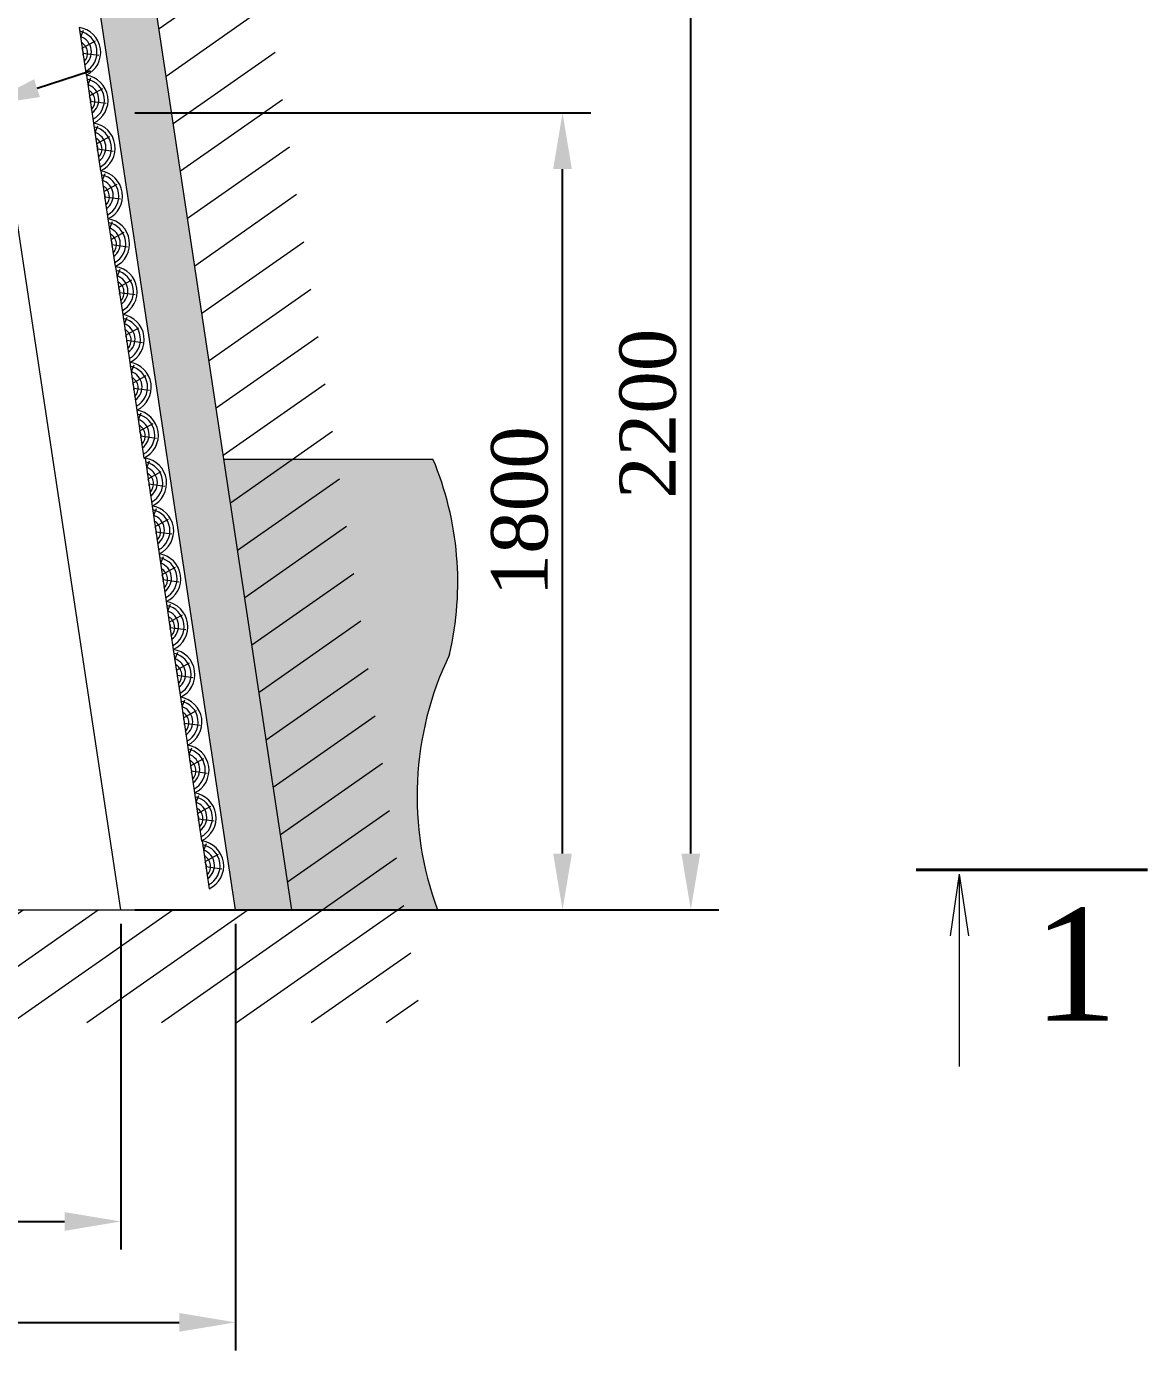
# Model space of a CAD drawing. Header units: millimetres. Extents: x -46762 to 217101, y -107409 to 31524.
# Drawn here: x 172678 to 175166, y -94719 to -91781 of the extents above; entities that cross this region are included whole.
import ezdxf

# ---------------------------------------------------------------- set-up
doc = ezdxf.new("R2010")
doc.units = ezdxf.units.MM
doc.styles.get("Standard").update_dxf_attribs({"font": 'TIMES.TTF'})
doc.dimstyles.new('ISO-25', dxfattribs={"dimscale": 50, "dimtxt": 2.5, "dimasz": 2.5, "dimexe": 1.25, "dimexo": 0.625, "dimtad": 1, "dimdec": 0, "dimtxsty": 'Standard', "dimcen": 2.5, "dimadec": 0, "dimazin": 0, "dimtfac": 1, "dimtdec": 0, "dimtmove": 0, "dimatfit": 3, "dimfxl": 1, "dimarcsym": 0})

# ---------------------------------------------------------------- blocks, each defined once
blk = doc.blocks.new('*D424')
at = {"color": 0, "lineweight": -2}
for p, q in [((172918.3598906669, -91972.41887507145), (173929.9007806171, -91972.41887507145)), ((173867.4007806171, -93616.16887507145), (173867.4007806171, -92097.41887507145)), ((172918.3598906669, -93741.16887507145), (173929.9007806171, -93741.16887507145))]:
    blk.add_line(p, q, dxfattribs=at)
at = {"color": 0, "lineweight": 0}
for points in [[(173846.5674472838, -92097.41887507145), (173888.2341139505, -92097.41887507145), (173867.4007806171, -91972.41887507145)], [(173846.5674472838, -93616.16887507145), (173888.2341139505, -93616.16887507145), (173867.4007806171, -93741.16887507145)]]:
    blk.add_solid(points, dxfattribs=at)
at = {"layer": 'Defpoints', "color": 0, "lineweight": 0}
for p in [(172887.1098906669, -91972.41887507145), (173867.4007806171, -91972.41887507145), (172887.1098906669, -93741.16887507145)]:
    blk.add_point(p, dxfattribs=at)
at = {"color": 0, "lineweight": 0, "insert": (173772.5693098168, -92856.79387507142), "char_height": 125, "attachment_point": 5, "rotation": 90}
blk.add_mtext('1800', dxfattribs=at)
blk = doc.blocks.new('*D434')
at = {"color": 0, "lineweight": -2}
for p, q in [((168686.9805827184, -93772.41887507145), (168686.9805827184, -94494.99408278422)), ((172887.1098906669, -93772.41887507145), (172887.1098906669, -94494.99408278422)), ((168811.9805827184, -94432.49408278422), (172762.1098906669, -94432.49408278422))]:
    blk.add_line(p, q, dxfattribs=at)
at = {"color": 0, "lineweight": 0}
for points in [[(168811.9805827184, -94411.6607494509), (168811.9805827184, -94453.32741611755), (168686.9805827184, -94432.49408278422)], [(172762.1098906669, -94411.6607494509), (172762.1098906669, -94453.32741611755), (172887.1098906669, -94432.49408278422)]]:
    blk.add_solid(points, dxfattribs=at)
at = {"layer": 'Defpoints', "color": 0, "lineweight": 0}
for p in [(168686.9805827184, -93741.16887507145), (172887.1098906669, -93741.16887507145), (172887.1098906669, -94432.49408278422)]:
    blk.add_point(p, dxfattribs=at)
at = {"color": 0, "lineweight": 0, "insert": (170787.0452366926, -94337.66261198393), "char_height": 125, "attachment_point": 5}
blk.add_mtext('4200', dxfattribs=at)
blk = doc.blocks.new('*D435')
at = {"color": 0, "lineweight": -2}
for p, q in [((168484.7208004407, -93772.41887507145), (168484.7208004407, -94718.85715123272)), ((173141.5995910089, -93772.41887507145), (173141.5995910089, -94718.85715123272)), ((168609.7208004407, -94656.35715123272), (173016.5995910089, -94656.35715123272))]:
    blk.add_line(p, q, dxfattribs=at)
at = {"color": 0, "lineweight": 0}
for points in [[(168609.7208004407, -94635.52381789939), (168609.7208004407, -94677.19048456605), (168484.7208004407, -94656.35715123272)], [(173016.5995910089, -94635.52381789939), (173016.5995910089, -94677.19048456605), (173141.5995910089, -94656.35715123272)]]:
    blk.add_solid(points, dxfattribs=at)
at = {"layer": 'Defpoints', "color": 0, "lineweight": 0}
for p in [(168484.7208004407, -93741.16887507145), (173141.5995910089, -93741.16887507145), (173141.5995910089, -94656.35715123272)]:
    blk.add_point(p, dxfattribs=at)
at = {"color": 0, "lineweight": 0, "insert": (170813.1601957248, -94561.52568043243), "char_height": 125, "attachment_point": 5}
blk.add_mtext('4600', dxfattribs=at)
blk = doc.blocks.new('*D439')
at = {"color": 0, "lineweight": -2}
for p, q in [((172701.0446993871, -91917.91881516529), (172819.8916803367, -91879.18388107247)), ((172582.1977184376, -91956.65374925813), (172201.887379399, -92080.6055383552)), ((171527.3215124016, -92300.46189642712), (172083.0403984494, -92119.34047244804))]:
    blk.add_line(p, q, dxfattribs=at)
at = {"color": 0, "lineweight": 0}
for points in [[(172694.5888770383, -91898.11098500702), (172707.5005217359, -91937.72664532356), (172582.1977184376, -91956.65374925813)], [(172076.5845761006, -92099.53264228976), (172089.4962207982, -92139.1483026063), (172201.887379399, -92080.6055383552)]]:
    blk.add_solid(points, dxfattribs=at)
at = {"layer": 'Defpoints', "color": 0, "lineweight": 0}
for p in [(172582.1977184376, -91956.65374925813), (172201.887379399, -92080.6055383552)]:
    blk.add_point(p, dxfattribs=at)
at = {"color": 0, "lineweight": 0, "insert": (171715.8684503777, -92137.56282497983), "char_height": 125, "attachment_point": 5, "rotation": 18.051967111233605}
blk.add_mtext('∅400', dxfattribs=at)
blk = doc.blocks.new('*D476')
at = {"color": 0, "lineweight": -2, "ltscale": 10}
for p, q in [((172856.8758147121, -91539.59795435128), (174214.5748130482, -91539.59795435128)), ((174152.0748130482, -93616.16887507145), (174152.0748130482, -91664.59795435128)), ((173172.8495910089, -93741.16887507145), (174214.5748130482, -93741.16887507145))]:
    blk.add_line(p, q, dxfattribs=at)
at = {"color": 0, "lineweight": 0, "ltscale": 10}
for points in [[(174131.2414797149, -91664.59795435128), (174172.9081463816, -91664.59795435128), (174152.0748130482, -91539.59795435128)], [(174131.2414797149, -93616.16887507145), (174172.9081463816, -93616.16887507145), (174152.0748130482, -93741.16887507145)]]:
    blk.add_solid(points, dxfattribs=at)
at = {"layer": 'Defpoints', "color": 0, "lineweight": 0, "ltscale": 10}
for p in [(172825.6258147121, -91539.59795435128), (174152.0748130482, -91539.59795435128), (173141.5995910089, -93741.16887507145)]:
    blk.add_point(p, dxfattribs=at)
at = {"color": 0, "lineweight": 0, "ltscale": 10, "insert": (174057.243342248, -92640.38341471134), "char_height": 125, "attachment_point": 5, "rotation": 90}
blk.add_mtext('2200', dxfattribs=at)

msp = doc.modelspace()

# ---------------------------------------------------------------- hatches: boundary and pattern name
at = {"lineweight": 0}
h = msp.add_hatch(dxfattribs=at)
h.set_pattern_fill('LINE', scale=30, angle=35, style=0)
h.set_pattern_definition([(35, (703.7426278518979, -20084.27781971137), (-54.63315556243714, 78.02423221852646), [])])
h.paths.add_polyline_path([(168307.2180471512, -93741.16887507145), (173266.5995910089, -93741.16887507145), (172964.1833387152, -91735.08763575893), (172940.2230733203, -91389.59795435128), (168609.6342994449, -91389.59795435127), (168609.6342994449, -91735.08763575893)], flags=16)
h.paths.add_polyline_path([(168019.5306087804, -93991.16887507147), (173554.2870293797, -93991.16887507145), (173214.1833387152, -91735.08763575893), (173172.8851710006, -91139.59795435128), (168359.6342994449, -91139.59795435128), (168359.6342994449, -91735.08763575893)])
at = {"lineweight": 15}
h = msp.add_hatch(dxfattribs=at)
h.set_pattern_fill('GRAVEL', scale=10, style=0)
h.set_pattern_definition([(228.0128, (886.622627851897, -19830.27781971137), (-2032.001726589601, -2286.002808951258), [34.1721, -3383.05]), (184.9697, (863.7626278518983, -19855.67781971137), (3048.004930617913, 253.9982075387458), [58.6405, -5805.4]), (132.5104, (805.3426278518982, -19860.75781971137), (2539.998151833169, -2794.002729246041), [41.34819999999999, -4093.47]), (267.2737, (706.2826278518987, -19924.25781971137), (253.9988970828173, 5079.998365336643), [53.40049999999999, -5286.639999999999]), (292.8337, (703.7426278518979, -19977.59781971137), (-1270.003605550191, 3048.001733005111), [52.3634, -5183.98]), (357.2737, (724.0626278518976, -20025.85781971137), (-5079.998365336643, 253.9988970828175), [53.40049999999999, -5286.639999999999]), (37.6942, (777.4026278518977, -20028.39781971136), (-3302.002086123993, -2539.997735698489), [70.61939999999998, -6991.310000000001]), (72.2553, (833.2826278518987, -19985.21781971136), (1778.00355654672, 5588.00162060364), [66.672, -6600.53]), (121.4296, (853.6026278518984, -19921.71781971136), (-2032.000523526448, 3301.996115997269), [53.5813, -5304.55]), (175.2364, (825.6626278518979, -19875.99781971137), (2793.997805305446, -253.9976162721156), [61.17129999999997, -2997.389999999999]), (222.3974, (764.702627851897, -19870.91781971137), (-3048.000091723971, -2793.996365063697), [79.1078, -7831.68]), (138.8141, (957.7426278518979, -19926.79781971137), (-1777.998867422474, 1523.997655712401), [27.0005, -2673.06]), (171.4692, (937.4226278518981, -19909.01781971137), (3301.99495955914, -508.0012800045699), [51.36819999999997, -5085.459999999996]), (225, (886.622627851897, -19901.39781971136), (-5.329070518200751e-14, -253.9998268700197), [35.9209, -323.289]), (203.1986, (868.8426278518982, -19870.91781971137), (1270.004282559083, 508.0022274306265), [19.3441, -1915.06]), (291.8014, (851.0626278518976, -19878.53781971136), (-254.0001781894509, 762.0004908731864), [27.3566, -1340.48]), (30.9638, (861.2226278518974, -19903.93781971137), (761.9991954808227, 508.0003958660552), [44.43199999999997, -1436.629999999999]), (161.5651, (899.3226278518978, -19881.07781971137), (508.0002318180981, -253.9996222465077), [32.1287, -771.0899999999999]), (16.38950000000001, (703.7426278518979, -19878.53781971136), (2540.001401396935, 761.9984149967804), [45.00880000000001, -4455.88]), (70.3462, (746.9226278518981, -19865.83781971137), (-1015.997168867651, -2793.9960488545), [37.7599, -3738.219999999999]), (293.1986, (899.3226278518978, -19830.27781971137), (-508.0022274306264, 1270.004282559083), [38.688, -1895.72]), (343.6105, (914.5626278518976, -19865.83781971137), (-2540.001401396935, 761.9984149967811), [45.00879999999998, -4455.879999999996]), (339.444, (703.7426278518979, -20036.01781971137), (-1270.001576425591, 507.9993836050138), [43.4035, -2126.77]), (294.7751, (744.3826278518973, -20051.25781971137), (-1269.997040362684, 2793.998702615667), [36.36719999999997, -3600.359999999998]), (66.80140000000002, (901.8626278518987, -20084.27781971137), (508.0022274306268, 1270.004282559083), [38.688, -1895.72]), (17.35400000000001, (917.1026278518984, -20048.71781971136), (-3302.000178185996, -1015.998467560563), [42.57829999999999, -4215.239999999999]), (69.444, (777.4026278518977, -20084.27781971137), (-507.9993836050144, -1270.001576425591), [21.7018, -2148.48]), (101.3098999999999, (886.622627851897, -20084.27781971137), (-253.9987462887348, 1015.996746090262), [12.9515, -1282.2]), (165.9638, (884.082627851898, -20071.57781971137), (762.0005354697173, -253.9995604123641), [52.3634, -994.905]), (186.0090000000001, (833.2826278518987, -20058.87781971136), (2539.996254442795, 253.9994068547858), [48.5267, -4804.139999999999]), (303.6901, (861.2226278518974, -19926.79781971137), (-254.0000871307233, 507.999509923184), [36.6324, -879.178]), (353.1572, (881.5426278518971, -19957.27781971137), (4318.001785664343, -508.002275165484), [63.95569999999999, -6331.599999999999]), (60.94540000000001, (945.0426278518971, -19964.89781971136), (-1015.997636582909, -1777.995761083413), [26.1508, -2588.94]), (90, (957.7426278518979, -19942.03781971136), (-254, 254), [15.24, -238.76]), (120.2564, (828.202627851897, -20051.25781971137), (1015.997846683611, -1777.999103247756), [35.2867, -3493.39]), (48.01279999999999, (810.4226278518981, -20020.77781971137), (2032.001726589601, 2286.002808951258), [68.3443, -3348.88]), (0, (856.1426278518975, -19969.97781971137), (254, 254), [66.04, -187.96]), (325.3048, (922.1826278518984, -19969.97781971137), (-2539.995599095369, 1778.000169048476), [40.161, -3975.93]), (254.0546, (955.202627851897, -19992.83781971137), (-254.0006479701474, -1016.002420320363), [36.9829, -1812.17]), (207.646, (945.0426278518971, -20028.39781971136), (-4825.998304902272, -2540.001597472339), [60.2145, -5961.25]), (175.4261, (891.702627851897, -20056.33781971137), (-3302.000760474751, 253.9987711219462), [63.70289999999997, -6306.579999999996]), (175.4261, (891.702627851897, -20056.33781971137), (-3302.000760474751, 253.9987711219462), [63.70289999999997, -6306.579999999996])])
h.paths.add_polyline_path([(168734.6342994449, -91539.59795435128), (172825.6258147121, -91539.59795435128), (172839.1833387152, -91735.08763575893), (173141.5995910089, -93741.16887507145), (173266.5995910089, -93741.16887507145), (172964.1833387152, -91735.08763575893), (172940.2230733203, -91389.59795435128), (168609.6342994449, -91389.59795435127), (168609.6342994449, -91735.08763575893), (168307.2180471512, -93741.16887507145), (168432.2180471512, -93741.16887507145), (168734.6342994449, -91735.08763575893)])
at = {"lineweight": 0}
h = msp.add_hatch(color=9, dxfattribs=at)
edge = h.paths.add_edge_path()
edge.add_line((168307.2180471512, -93741.16887507145), (168457.9678006344, -92741.16887507148))
edge.add_line((168457.9678006344, -92741.16887507148), (167937.0751341391, -92741.16887507147))
edge.add_arc((168912.1276260282, -92980.7109976692), 1004.045711328779, 166.1974363859016, 201.384241872578)
edge.add_arc((166876.8769205376, -93457.31782469846), 1105.86302338139, -14.873055604448211, 5.735248091928327, ccw=False)
edge.add_line((167945.6900977039, -93741.16887507145), (168307.2180471512, -93741.16887507145))
edge = h.paths.add_edge_path()
edge.add_line((173115.8498375257, -92741.16887507147), (173266.5995910089, -93741.16887507145))
edge.add_line((173266.5995910089, -93741.16887507145), (173589.8628975623, -93741.16887507145))
edge.add_arc((174266.6921872666, -93489.219077888), 722.2025946384322, 154.1696667783989, 200.4177897091878, ccw=False)
edge.add_arc((172927.5863737802, -93014.7591508307), 707.3446288884816, 346.9440633995552, 382.7545985838807)
edge.add_line((173579.8783214749, -92741.16887507147), (173115.8498375257, -92741.16887507147))

# ---------------------------------------------------------------- linework, layer by layer
at = {"color": 7, "lineweight": 15}
for p, q in [((172887.1098906669, -93741.16887507145), (172585.6103837004, -91741.16887507145)), ((172794.5245901332, -91783.21849370253), (172810.2065820592, -91889.33771484076)), ((172810.8510920227, -91889.42793696589), (172826.5330839486, -91995.54715810415)), ((172826.5330839419, -91995.54715805578), (172842.2150758679, -92101.66637919401)), ((172842.8595858314, -92101.75660131915), (172858.5415777573, -92207.8758224574)), ((172858.5415777506, -92207.87582240904), (172874.2235696766, -92313.99504354727)), ((172875.5114194848, -92314.16772581774), (172891.1934114108, -92420.28694695597)), ((172891.1934114041, -92420.28694690748), (172906.87540333, -92526.40616804572)), ((172906.8754033322, -92526.40616804577), (172922.5573952582, -92632.52538918401)), ((172922.5573952515, -92632.52538913564), (172938.2393871774, -92738.64461027388)), ((172940.8104517158, -92738.95922799352), (172956.4924436417, -92845.07844913176)), ((173115.8498375257, -92741.16887507147), (173579.8783214749, -92741.16887507147)), ((172956.492443635, -92845.0784490835), (172972.174435561, -92951.19767022175)), ((172972.1744355635, -92951.19767022102), (172987.8564274896, -93057.31689135917)), ((172987.8564274828, -93057.31689131103), (173003.5384194088, -93163.43611244914)), ((173003.5384194108, -93163.43611244803), (173019.2204113369, -93269.55533358616)), ((173019.2204113301, -93269.55533353791), (173034.9024032561, -93375.67455467604)), ((173034.902403258, -93375.67455467505), (173050.5843951841, -93481.79377581316)), ((173050.5843951773, -93481.79377576492), (173066.2663871034, -93587.91299690303)), ((173067.5542369105, -93588.08567917207), (173083.2362288365, -93694.20490031019)), ((167945.6900977039, -93741.16887507145), (173589.8628975623, -93741.16887507145))]:
    msp.add_line(p, q, dxfattribs=at)
at = {"color": 7, "lineweight": 0}
for p, q in [((173141.5995910089, -93741.16887507145), (172839.1833387152, -91735.08763575893)), ((173266.5995910089, -93741.16887507147), (172964.1833387152, -91735.08763575893))]:
    msp.add_line(p, q, dxfattribs=at)
at = {"lineweight": 40}
msp.add_line((175165.7448772574, -93652.44102008373), (174652.1511527251, -93652.44102008373), dxfattribs=at)
at = {"lineweight": 20}
for q in [(174727.4097382432, -93798.47304983129), (174747.7342062875, -94088.68964023131), (174768.0586743319, -93798.47304983129)]:
    msp.add_line((174747.7342062875, -93662.17276728456), q, dxfattribs=at)
at = {"color": 7, "lineweight": 15}
for points in [[(172803.5593130568, -91789.70134233039), (172797.6756131682, -91804.54130217308)], [(172801.2937365681, -91829.02495444004), (172830.691208498, -91812.59201593132)], [(172802.9694060099, -91840.36412212315), (172838.1854322363, -91845.11015005247)], [(172819.8858149463, -91895.91078559376), (172814.0021150577, -91910.75074543644)], [(172817.6202384576, -91935.23439770342), (172847.0177103874, -91918.8014591947)], [(172819.2959078994, -91946.57356538653), (172854.5119341258, -91951.31959331584)], [(172835.5678068656, -92002.03000668364), (172829.6841069769, -92016.86996652633)], [(172833.3022303768, -92041.3536187933), (172862.6997023067, -92024.92068028459)], [(172834.9778998186, -92052.69278647641), (172870.193926045, -92057.4388144057)], [(172851.894308755, -92108.23944994701), (172846.0106088664, -92123.0794097897)], [(172849.6287322662, -92147.56306205668), (172879.0262041961, -92131.13012354795)], [(172851.3044017081, -92158.90222973978), (172886.5204279345, -92163.64825766909)], [(172867.5763006742, -92214.35867103688), (172861.6926007856, -92229.19863087959)], [(172865.3107241855, -92253.68228314655), (172894.7081961154, -92237.24934463784)], [(172866.9863936273, -92265.02145082965), (172902.2024198537, -92269.76747875896)], [(172884.5461424084, -92320.6505744456), (172878.6624425198, -92335.49053428827)], [(172882.2805659197, -92359.97418655525), (172911.6780378496, -92343.54124804653)], [(172883.9562353615, -92371.31335423836), (172919.1722615879, -92376.05938216766)], [(172900.2281343277, -92426.76979553534), (172894.344434439, -92441.60975537803)], [(172897.9625578389, -92466.093407645), (172927.3600297688, -92449.66046913629)], [(172899.6382272808, -92477.43257532812), (172934.8542535071, -92482.17860325742)], [(172915.9101262558, -92532.88901667364), (172910.0264263672, -92547.72897651632)], [(172913.6445497671, -92572.2126287833), (172943.042021697, -92555.77969027458)], [(172915.3202192089, -92583.5517964664), (172950.5362454353, -92588.29782439572)], [(172931.5921181751, -92639.0082377635), (172925.7084182865, -92653.84819760619)], [(172929.3265416863, -92678.33184987317), (172958.7240136162, -92661.89891136445)], [(172931.0022111282, -92689.67101755628), (172966.2182373546, -92694.41704548558)], [(172949.8451746394, -92745.44207662139), (172943.9614747508, -92760.28203646406)], [(172947.5795981507, -92784.76568873104), (172976.9770700805, -92768.33275022233)], [(172949.2552675925, -92796.10485641415), (172984.4712938189, -92800.85088434347)], [(172965.5271665586, -92851.56129771136), (172959.64346667, -92866.40125755405)], [(172963.2615900699, -92890.88490982103), (172992.6590619998, -92874.45197131232)], [(172964.9372595117, -92902.22407750414), (173000.1532857381, -92906.97010543344)], [(172981.2091584872, -92957.6805188489), (172975.3254585986, -92972.52047869157)], [(172978.9435819984, -92997.00413095856), (173008.3410539284, -92980.57119244983)], [(172980.6192514403, -93008.34329864166), (173015.8352776669, -93013.08932657086)], [(172996.8911504065, -93063.79973993888), (172991.0074505179, -93078.63969978158)], [(172994.6255739176, -93103.12335204855), (173024.0230458476, -93086.69041353984)], [(172996.3012433596, -93114.46251973165), (173031.5172695861, -93119.20854766083)], [(173012.5731423345, -93169.9189610759), (173006.6894424459, -93184.75892091858)], [(173010.3075658457, -93209.24257318556), (173039.7050377757, -93192.80963467684)], [(173011.9832352876, -93220.58174086867), (173047.1992615141, -93225.32776879784)], [(173028.2551342538, -93276.03818216576), (173022.3714343651, -93290.87814200846)], [(173025.9895577649, -93315.36179427544), (173055.3870296949, -93298.9288557667)], [(173027.6652272069, -93326.70096195853), (173062.8812534334, -93331.44698988773)], [(173043.9371261818, -93382.15740330289), (173038.0534262932, -93396.99736314558)], [(173041.671549693, -93421.48101541256), (173071.0690216229, -93405.04807690384)], [(173043.3472191349, -93432.82018309567), (173078.5632453614, -93437.56621102485)], [(173059.6191181011, -93488.27662439278), (173053.7354182124, -93503.11658423547)], [(173057.3535416122, -93527.60023650245), (173086.7510135422, -93511.16729799371)], [(173059.0292110541, -93538.93940418554), (173094.2452372806, -93543.68543211473)], [(173076.5889598342, -93594.56852779987), (173070.7052599456, -93609.4084876425)], [(173074.3233833454, -93633.89213990948), (173103.7208552754, -93617.45920140081)], [(173075.9990527872, -93645.23130759258), (173111.2150790137, -93649.97733552182)]]:
    msp.add_lwpolyline(points, dxfattribs=at)
for centre, radius, start, end in [((172786.4389692127, -91838.63169370338), 55.99999999999836, 295.1140617393293, 81.69826947945634), ((172786.4389692127, -91838.63169370338), 47.72269826981798, 298.1220886284775, 78.69024259040671), ((172785.9891412948, -91837.58009393048), 35.90610716506384, 305.5671258945206, 71.24520532416554), ((172786.3781600875, -91840.2125638035), 27.04033853355134, 315.7187178036095, 61.09361341540224), ((172786.7519613256, -91839.70918729951), 17.28816356719421, 345.6931182736769, 31.11921294527599), ((172802.7654711021, -91944.84113696676), 55.99999999999836, 295.1140617393293, 81.69826947945634), ((172802.7654711021, -91944.84113696676), 47.72269826981798, 298.1220886284775, 78.69024259040671), ((172802.3156431842, -91943.78953719385), 35.90610716506384, 305.5671258945206, 71.24520532416554), ((172802.704661977, -91946.4220070669), 27.04033853355134, 315.7187178036095, 61.09361341540224), ((172803.078463215, -91945.9186305629), 17.28816356719421, 345.6931182736769, 31.11921294527599), ((172818.4474630214, -92050.96035805663), 55.99999999999836, 295.1140617393293, 81.69826947945634), ((172818.4474630214, -92050.96035805663), 47.72269826981798, 298.1220886284775, 78.69024259040671), ((172817.9976351035, -92049.90875828372), 35.90610716506384, 305.5671258945206, 71.24520532416554), ((172818.3866538962, -92052.54122815677), 27.04033853355134, 315.7187178036095, 61.09361341540224), ((172818.7604551343, -92052.03785165277), 17.28816356719421, 345.6931182736769, 31.11921294527599), ((172834.7739649108, -92157.16980132002), 55.99999999999836, 295.1140617393293, 81.69826947945634), ((172834.7739649108, -92157.16980132002), 47.72269826981798, 298.1220886284775, 78.69024259040671), ((172834.3241369929, -92156.1182015471), 35.90610716506384, 305.5671258945206, 71.24520532416554), ((172834.7131557857, -92158.75067142014), 27.04033853355134, 315.7187178036095, 61.09361341540224), ((172835.0869570237, -92158.24729491613), 17.28816356719421, 345.6931182736769, 31.11921294527599), ((172850.4559568301, -92263.2890224099), 55.99999999999836, 295.1140617393293, 81.69826947945634), ((172850.4559568301, -92263.2890224099), 47.72269826981798, 298.1220886284775, 78.69024259040671), ((172850.0061289122, -92262.23742263699), 35.90610716506384, 305.5671258945206, 71.24520532416554), ((172850.3951477049, -92264.86989251002), 27.04033853355134, 315.7187178036095, 61.09361341540224), ((172850.768948943, -92264.36651600602), 17.28816356719421, 345.6931182736769, 31.11921294527599), ((172867.4257985642, -92369.58092581858), 55.99999999999836, 295.1140617393293, 81.69826947945634), ((172867.4257985642, -92369.58092581858), 47.72269826981798, 298.1220886284775, 78.69024259040671), ((172866.9759706463, -92368.52932604567), 35.90610716506384, 305.5671258945206, 71.24520532416554), ((172867.3649894391, -92371.16179591871), 27.04033853355134, 315.7187178036095, 61.09361341540224), ((172867.7387906772, -92370.65841941471), 17.28816356719421, 345.6931182736769, 31.11921294527599), ((172883.1077904835, -92475.70014690835), 55.99999999999836, 295.1140617393293, 81.69826947945634), ((172883.1077904835, -92475.70014690835), 47.72269826981798, 298.1220886284775, 78.69024259040671), ((172882.6579625656, -92474.64854713542), 35.90610716506384, 305.5671258945206, 71.24520532416554), ((172883.0469813584, -92477.28101700847), 27.04033853355134, 315.7187178036095, 61.09361341540224), ((172883.4207825964, -92476.77764050447), 17.28816356719421, 345.6931182736769, 31.11921294527599), ((172898.7897824117, -92581.81936804664), 55.99999999999836, 295.1140617393293, 81.69826947945634), ((172898.7897824117, -92581.81936804664), 47.72269826981798, 298.1220886284775, 78.69024259040671), ((172898.3399544937, -92580.76776827371), 35.90610716506384, 305.5671258945206, 71.24520532416554), ((172898.7289732865, -92583.40023814676), 27.04033853355134, 315.7187178036095, 61.09361341540224), ((172899.1027745246, -92582.89686164276), 17.28816356719421, 345.6931182736769, 31.11921294527599), ((172914.4717743309, -92687.93858913651), 55.99999999999836, 295.1140617393293, 81.69826947945634), ((172914.4717743309, -92687.93858913651), 47.72269826981798, 298.1220886284775, 78.69024259040671), ((172914.021946413, -92686.88698936359), 35.90610716506384, 305.5671258945206, 71.24520532416554), ((172914.4109652058, -92689.51945923663), 27.04033853355134, 315.7187178036095, 61.09361341540224), ((172914.7847664439, -92689.01608273263), 17.28816356719421, 345.6931182736769, 31.11921294527599), ((172932.7248307952, -92794.37242799439), 55.99999999999836, 295.1140617393293, 81.69826947945634), ((172932.7248307952, -92794.37242799439), 47.72269826981798, 298.1220886284775, 78.69024259040671), ((172932.2750028773, -92793.32082822146), 35.90610716506384, 305.5671258945206, 71.24520532416554), ((172932.6640216701, -92795.95329809451), 27.04033853355134, 315.7187178036095, 61.09361341540224), ((172933.0378229081, -92795.44992159051), 17.28816356719421, 345.6931182736769, 31.11921294527599), ((172948.4068227145, -92900.49164908438), 55.99999999999836, 295.1140617393293, 81.69826947945634), ((172948.4068227145, -92900.49164908438), 47.72269826981798, 298.1220886284775, 78.69024259040671), ((172947.9569947966, -92899.44004931145), 35.90610716506384, 305.5671258945206, 71.24520532416554), ((172948.3460135893, -92902.07251918451), 27.04033853355134, 315.7187178036095, 61.09361341540224), ((172948.7198148274, -92901.56914268051), 17.28816356719421, 345.6931182736769, 31.11921294527599), ((172964.0888146431, -93006.61087022189), 55.9999999999983, 295.1140617393293, 81.69826947945634), ((172964.0888146431, -93006.61087022189), 47.72269826981793, 298.1220886284775, 78.69024259040671), ((172963.6389867252, -93005.55927044897), 35.90610716506381, 305.5671258945206, 71.24520532416554), ((172964.028005518, -93008.19174032201), 27.04033853355131, 315.7187178036095, 61.09361341540224), ((172964.4018067559, -93007.68836381803), 17.28816356719419, 345.6931182736769, 31.11921294527599), ((172979.7708065624, -93112.73009131188), 55.9999999999983, 295.1140617393293, 81.69826947945634), ((172979.7708065624, -93112.73009131188), 47.72269826981793, 298.1220886284775, 78.69024259040671), ((172979.3209786444, -93111.67849153897), 35.90610716506381, 305.5671258945206, 71.24520532416554), ((172979.7099974372, -93114.31096141202), 27.04033853355131, 315.7187178036095, 61.09361341540224), ((172980.0837986751, -93113.80758490802), 17.28816356719419, 345.6931182736769, 31.11921294527599), ((172995.4527984904, -93218.84931244889), 55.9999999999983, 295.1140617393293, 81.69826947945634), ((172995.4527984904, -93218.84931244889), 47.72269826981793, 298.1220886284775, 78.69024259040671), ((172995.0029705724, -93217.79771267598), 35.90610716506381, 305.5671258945206, 71.24520532416554), ((172995.3919893652, -93220.43018254903), 27.04033853355131, 315.7187178036095, 61.09361341540224), ((172995.7657906032, -93219.92680604503), 17.28816356719419, 345.6931182736769, 31.11921294527599), ((173011.1347904096, -93324.96853353878), 55.9999999999983, 295.1140617393293, 81.69826947945634), ((173011.1347904096, -93324.96853353878), 47.72269826981793, 298.1220886284775, 78.69024259040671), ((173010.6849624917, -93323.91693376585), 35.90610716506381, 305.5671258945206, 71.24520532416554), ((173011.0739812845, -93326.5494036389), 27.04033853355131, 315.7187178036095, 61.09361341540224), ((173011.4477825224, -93326.0460271349), 17.28816356719419, 345.6931182736769, 31.11921294527599), ((173026.8167823376, -93431.0877546759), 55.9999999999983, 295.1140617393293, 81.69826947945634), ((173026.8167823376, -93431.0877546759), 47.72269826981793, 298.1220886284775, 78.69024259040671), ((173026.3669544197, -93430.03615490298), 35.90610716506381, 305.5671258945206, 71.24520532416554), ((173026.7559732125, -93432.66862477602), 27.04033853355131, 315.7187178036095, 61.09361341540224), ((173027.1297744504, -93432.16524827204), 17.28816356719419, 345.6931182736769, 31.11921294527599), ((173042.4987742569, -93537.20697576577), 55.9999999999983, 295.1140617393293, 81.69826947945634), ((173042.4987742569, -93537.20697576577), 47.72269826981793, 298.1220886284775, 78.69024259040671), ((173042.048946339, -93536.15537599286), 35.90610716506381, 305.5671258945206, 71.24520532416554), ((173042.4379651317, -93538.78784586591), 27.04033853355131, 315.7187178036095, 61.09361341540224), ((173042.8117663697, -93538.2844693619), 17.28816356719419, 345.6931182736769, 31.11921294527599), ((173059.4686159901, -93643.49887917281), 55.99999999999833, 295.1140617393293, 81.69826947945634), ((173059.4686159901, -93643.49887917281), 47.72269826981795, 298.1220886284775, 78.69024259040671), ((173059.018788072, -93642.44727939984), 35.90610716506382, 305.5671258945206, 71.24520532416554), ((173059.4078068648, -93645.07974927289), 27.04033853355132, 315.7187178036095, 61.09361341540224), ((173059.7816081029, -93644.57637276893), 17.2881635671942, 345.6931182736769, 31.11921294527599)]:
    msp.add_arc(centre, radius, start, end, dxfattribs=at)
at = {"color": 7, "lineweight": 0}
for centre, radius, start, end in [((172927.5863737802, -93014.75915083067), 707.3446288884836, 346.9440633995268, 22.7545985837951), ((174266.6921872666, -93489.21907788799), 722.2025946384317, 154.1696667784919, 200.4177897090993)]:
    msp.add_arc(centre, radius, start, end, dxfattribs=at)

# ---------------------------------------------------------------- texts
at = {"lineweight": 0}
msp.add_text('1', height=249.9999999999999, dxfattribs=at).set_placement((174911.1964489755, -93987.18483521894))

# ---------------------------------------------------------------- dimensions: what is measured, and where the dimension line sits
at = {"color": 7, "lineweight": 0, "ltscale": 10}
dim = msp.add_linear_dim(base=(174152.0748130482, -91539.59795435128), p1=(173141.5995910089, -93741.16887507145), p2=(172825.6258147121, -91539.59795435128), angle=90, text='2200', dimstyle='ISO-25', override={"dimadec": 4}, dxfattribs=at)
dim.commit()
dim.dimension.update_dxf_attribs({"geometry": '*D476', "text_midpoint": (174057.243342248, -92640.38341471134)})
at = {"color": 7, "lineweight": 0}
dim = msp.add_diameter_dim_2p(p1=(172582.1977184376, -91956.65374925813), p2=(172201.887379399, -92080.6055383552), dimstyle='ISO-25', override={"dimadec": 4}, dxfattribs=at)
dim.commit()
dim.dimension.update_dxf_attribs({"geometry": '*D439', "text_midpoint": (171715.8684503777, -92137.56282497983)})
dim = msp.add_linear_dim(base=(173867.4007806171, -91972.41887507145), p1=(172887.1098906669, -93741.16887507145), p2=(172887.1098906669, -91972.41887507145), angle=90, text='1800', dimstyle='ISO-25', override={"dimadec": 4}, dxfattribs=at)
dim.commit()
dim.dimension.update_dxf_attribs({"geometry": '*D424', "text_midpoint": (173867.4007806171, -92856.79387507142), "dimtype": 160})
dim = msp.add_linear_dim(base=(173141.5995910089, -94656.35715123272), p1=(168484.7208004407, -93741.16887507145), p2=(173141.5995910089, -93741.16887507145), text='4600', dimstyle='ISO-25', override={"dimadec": 4}, dxfattribs=at)
dim.commit()
dim.dimension.update_dxf_attribs({"geometry": '*D435', "text_midpoint": (170813.1601957248, -94656.35715123272), "dimtype": 160})
dim = msp.add_linear_dim(base=(172887.1098906669, -94432.49408278422), p1=(168686.9805827184, -93741.16887507145), p2=(172887.1098906669, -93741.16887507145), dimstyle='ISO-25', override={"dimadec": 4}, dxfattribs=at)
dim.commit()
dim.dimension.update_dxf_attribs({"geometry": '*D434', "text_midpoint": (170787.0452366926, -94432.49408278422), "dimtype": 160})

doc.saveas('drawing.dxf')
